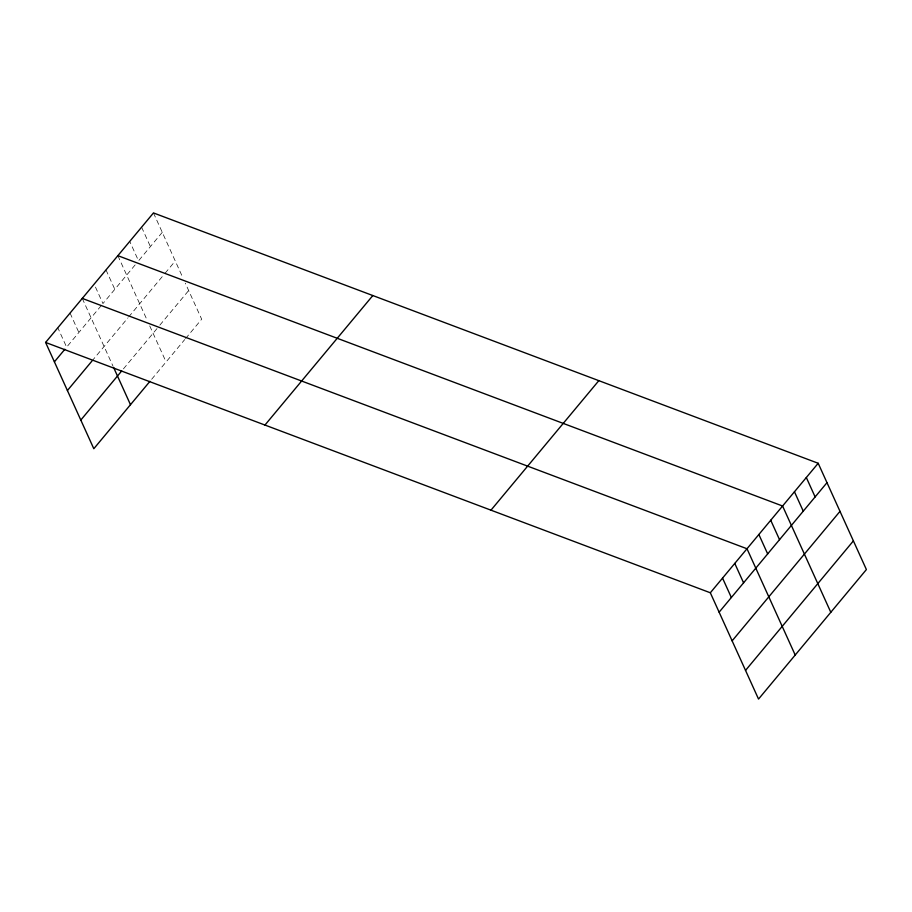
<?xml version="1.0" encoding="UTF-8"?>
<svg xmlns="http://www.w3.org/2000/svg" width="912" height="912" viewBox="0 0 912 912"><rect width="100%" height="100%" fill="white"/><g stroke="black" fill="none" stroke-linecap="round" stroke-linejoin="round"><path stroke-width="0.68" stroke-dasharray="4.56 3.42" d="M101.243 305.6L66.622 347.164L57.821 327.761M135.147 264.902L102.942 303.571L94.141 284.156M162.268 232.332L138.533 260.832L129.732 241.418M91.861 361.163L127.817 317.992M128.66 316.977L163.408 275.253M165.095 273.212L175.275 261.003M123.416 368.904L159.007 326.165M159.851 325.139L188.67 290.54M151.677 379.255L184.726 339.572M185.569 338.557L201.677 319.223L185.318 283.165M153.467 212.929L183.084 278.24M141.599 227.179L150.4 246.582M117.865 255.668L147.493 320.978M149.728 325.903L166.087 361.961M105.997 269.918L114.809 289.321M82.274 298.406L113.02 366.179M70.053 313.09L78.854 332.492"/><path stroke-width="1.37" d="M45.6 342.445L153.467 212.929L818.189 463.273L866.4 569.555L758.533 699.071L710.323 592.777L45.6 342.445L93.811 448.727L149.978 381.296M54.401 361.847L64.877 349.262M67.408 390.518L91.861 361.163M80.815 420.056L121.718 370.933M264.959 425.049L372.826 295.545M490.964 510.173L598.831 380.657M710.323 592.777L818.189 463.273M719.123 612.191L826.99 482.676M732.131 640.862L839.998 511.347M745.537 670.4L853.393 540.884M117.865 255.668L782.587 506.012L830.809 612.294M82.274 298.406L746.996 548.75L795.207 655.033M806.322 477.512L815.123 496.926M794.455 491.762L803.255 511.165M770.731 520.25L779.532 539.665M758.864 534.5L767.665 553.903M734.776 563.422L743.576 582.836M722.543 578.105L731.356 597.508M113.578 367.411L130.484 404.7"/></g></svg>
